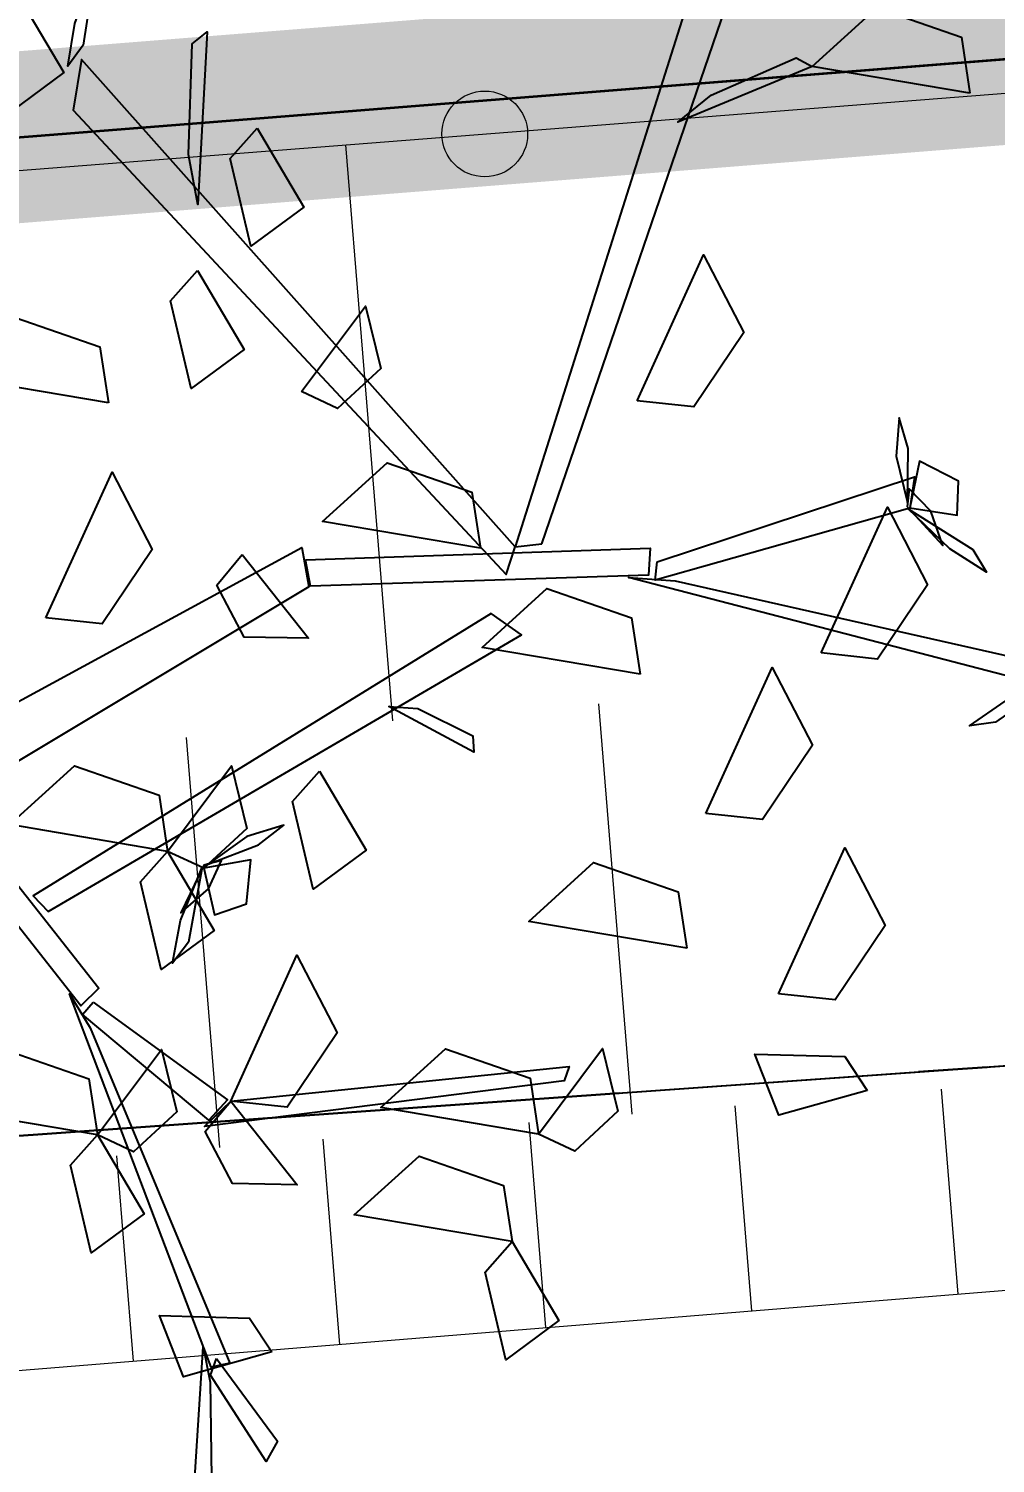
# Model space of a CAD drawing. Header units: metres. Extents: x 1851758 to 1852050, y 5187822 to 5188223.
# Drawn here: x 1851930.845 to 1851932.254, y 5187882.46 to 5187884.551 of the extents above; entities that cross this region are included whole.
import ezdxf
from ezdxf.enums import TextEntityAlignment as Align

# ---------------------------------------------------------------- set-up
doc = ezdxf.new("R2010")
doc.units = ezdxf.units.M
doc.header["$LTSCALE"] = 2.5
doc.linetypes.add('L18', pattern=[0.6, 0.4, -0.2])
doc.linetypes.add('L5', pattern=[1.15, 0.8, -0.175, 0, -0.175])
doc.layers.get('0').update_dxf_attribs({"linetype": 'CONTINUOUS', "lineweight": 30})
for name, color, linetype, lineweight in [('PAR', 11, 'L5', 30), ('PAR_ALIGNT', 1, 'L18', 30), ('PAR_ALIGNT_TXT', 1, 'CONTINUOUS', 15), ('PRO_DEMOL_CLO_LEG', 7, 'CONTINUOUS', 15), ('PRO_DEMOL_TAL', 34, 'CONTINUOUS', 20), ('PRO_DEMOL_TAL_HAC', 32, 'CONTINUOUS', 15), ('PRO_PAR_DA', 1, 'CONTINUOUS', 35), ('PRO_PAR_SURF', 157, 'CONTINUOUS', 20)]:
    doc.layers.add(name, color=color, linetype=linetype, lineweight=lineweight)
doc.layers.add('PRO_PAR_CONT_DA', color=40, linetype='CONTINUOUS', plot=False)
doc.layers.add('PRO_VOI_VEG', color=81, linetype='CONTINUOUS')
doc.styles.add('ARIAL_IT_B', font='arialbd.ttf', dxfattribs={"width": 1.1, "oblique": 25.02})

# ---------------------------------------------------------------- blocks, each defined once
blk = doc.blocks.new('CLOLEG')
blk.add_circle((0, 0), 0.0625)
blk = doc.blocks.new('arbre4')
at = {"layer": 'PRO_VOI_VEG', "color": 6, "linetype": 'ByBlock', "lineweight": -2, "extrusion": (0.938016, -0.304866, 0.164872), "elevation": 1.9755, "flags": 128}
blk.add_lwpolyline([(2.3671, 5.7028), (2.1451, 5.5959), (2.0746, 5.7752), (2.2005, 5.8294), (2.3671, 5.7028)], close=True, dxfattribs=at)
at = {"layer": 'PRO_VOI_VEG', "linetype": 'ByBlock', "lineweight": -2, "extrusion": (0.843665, 0.223353, 0.488205), "flags": 128}
for points, elevation in [([(1.4518, 4.4384), (1.1893, 4.3327), (1.1334, 4.7089), (1.3944, 4.651), (1.4518, 4.4384)], 4.6521), ([(0.8487, 5.0602), (0.5862, 4.9545), (0.5303, 5.3307), (0.7913, 5.2728), (0.8487, 5.0602)], 5.6065), ([(0.5155, 5.4156), (0.253, 5.3098), (0.1971, 5.686), (0.4581, 5.6282), (0.5155, 5.4156)], 5.4586), ([(-0.9796, 7.4745), (-1.2421, 7.3688), (-1.298, 7.745), (-1.037, 7.6871), (-0.9796, 7.4745)], 6.4375), ([(-1.0524, 4.2482), (-1.3149, 4.1425), (-1.3708, 4.5187), (-1.1098, 4.4608), (-1.0524, 4.2482)], 4.0647), ([(-1.7636, 4.4768), (-2.026, 4.3711), (-2.0819, 4.7473), (-1.8209, 4.6894), (-1.7636, 4.4768)], 3.6562), ([(-2.46, 5.3933), (-2.7225, 5.2876), (-2.7783, 5.6638), (-2.5174, 5.6059), (-2.46, 5.3933)], 5.356)]:
    blk.add_lwpolyline(points, close=True, dxfattribs=dict(at, elevation=elevation))
at = {"layer": 'PRO_VOI_VEG', "color": 42, "linetype": 'ByBlock', "lineweight": -2, "extrusion": (-0.662392, -0.292848, 0.689548), "elevation": 2.9811, "flags": 128}
for points in [[(1.0027, 7.0133), (-0.2132, 8.9305), (-0.2426, 8.7379), (0.9732, 6.9083), (1.0027, 7.0133)], [(0.7153, 6.1029), (1.1648, 7.4072), (1.2312, 7.346), (0.789, 6.0678), (0.7153, 6.1029)], [(1.2827, 7.4335), (2.0712, 8.7379), (2.1007, 8.6504), (1.2091, 7.2672), (1.2827, 7.4335)]]:
    blk.add_lwpolyline(points, close=True, dxfattribs=at)
at = {"layer": 'PRO_VOI_VEG', "color": 42, "linetype": 'ByBlock', "lineweight": -2, "extrusion": (-0.03707, -0.782086, 0.622067), "elevation": 3.7773, "flags": 128}
blk.add_lwpolyline([(1.8511, 7.1169), (1.8732, 7.6341), (1.9174, 7.6886), (1.8732, 6.8809), (1.8511, 7.1169)], close=True, dxfattribs=at)
at = {"layer": 'PRO_VOI_VEG', "color": 42, "linetype": 'ByBlock', "lineweight": -2, "extrusion": (-0.027137, -0.572523, 0.819439), "elevation": 5.6156, "flags": 128}
blk.add_lwpolyline([(2.7648, 4.287), (1.549, 6.0719), (1.5195, 5.8926), (2.7354, 4.1892), (2.7648, 4.287)], close=True, dxfattribs=at)
at = {"layer": 'PRO_VOI_VEG', "linetype": 'ByBlock', "lineweight": -2, "extrusion": (-0.095442, 0.360509, 0.92786), "flags": 128}
for points, elevation in [([(-4.4155, 3.0912), (-4.0075, 2.8464), (-4.2425, 2.7402), (-4.4466, 2.9157), (-4.4155, 3.0912)], 8.3666), ([(-1.7462, 1.9018), (-1.3382, 1.6571), (-1.5732, 1.5509), (-1.7773, 1.7263), (-1.7462, 1.9018)], 5.3701), ([(-2.6276, 2.6079), (-2.2195, 2.3632), (-2.4546, 2.257), (-2.6586, 2.4324), (-2.6276, 2.6079)], 5.0863), ([(-2.9445, 3.6809), (-2.5364, 3.4362), (-2.7715, 3.33), (-2.9755, 3.5055), (-2.9445, 3.6809)], 6.4116), ([(-1.4734, 3.0992), (-1.0653, 2.8545), (-1.3004, 2.7483), (-1.5044, 2.9237), (-1.4734, 3.0992)], 4.8889), ([(-2.8065, 4.3206), (-2.3984, 4.0759), (-2.6335, 3.9697), (-2.8375, 4.1451), (-2.8065, 4.3206)], 5.8617), ([(-1.0053, 3.759), (-0.5972, 3.5143), (-0.8323, 3.4081), (-1.0363, 3.5836), (-1.0053, 3.759)], 4.6237), ([(-2.2183, 4.6614), (-1.8102, 4.4167), (-2.0453, 4.3105), (-2.2493, 4.486), (-2.2183, 4.6614)], 5.7247), ([(-2.0413, 5.013), (-1.6333, 4.7683), (-1.8683, 4.6621), (-2.0724, 4.8376), (-2.0413, 5.013)], 5.8762)]:
    blk.add_lwpolyline(points, close=True, dxfattribs=dict(at, elevation=elevation))
at = {"layer": 'PRO_VOI_VEG', "color": 42, "linetype": 'ByBlock', "lineweight": -2, "extrusion": (-0.798201, -0.35289, 0.488205), "elevation": 0.7885, "flags": 128}
blk.add_lwpolyline([(0.089, 9.0592), (0.1111, 9.6122), (0.1553, 9.6704), (0.1111, 8.8069), (0.089, 9.0592)], close=True, dxfattribs=at)
at = {"layer": 'PRO_VOI_VEG', "linetype": 'ByBlock', "lineweight": -2, "extrusion": (0.372929, 2.33266e-10, 0.92786), "flags": 128}
for points, elevation in [([(0.5584, 0.0949), (0.9665, -0.1498), (0.7314, -0.256), (0.5273, -0.0805), (0.5584, 0.0949)], 8.7223), ([(-0.6569, 0.0003), (-0.2489, -0.2444), (-0.484, -0.3506), (-0.688, -0.1752), (-0.6569, 0.0003)], 8.7604)]:
    blk.add_lwpolyline(points, close=True, dxfattribs=dict(at, elevation=elevation))
at = {"layer": 'PRO_VOI_VEG', "linetype": 'ByBlock', "lineweight": -2, "extrusion": (0.632852, 0.167542, 0.755929), "flags": 128}
for points, elevation in [([(0.0813, 2.9532), (0.2543, 2.6107), (0.0676, 2.6352), (-0.0002, 2.8436), (0.0813, 2.9532)], 6.9054), ([(-1.0524, 2.6125), (-0.8794, 2.27), (-1.0662, 2.2945), (-1.134, 2.5029), (-1.0524, 2.6125)], 5.2673), ([(-1.7636, 2.9664), (-1.5906, 2.6238), (-1.7773, 2.6484), (-1.8451, 2.8568), (-1.7636, 2.9664)], 4.9608), ([(-2.1902, 3.1164), (-2.0172, 2.7738), (-2.204, 2.7984), (-2.2718, 3.0067), (-2.1902, 3.1164)], 6.9869)]:
    blk.add_lwpolyline(points, close=True, dxfattribs=dict(at, elevation=elevation))
at = {"layer": 'PRO_VOI_VEG', "linetype": 'ByBlock', "lineweight": -2, "extrusion": (0.372929, 2.33259e-10, 0.92786), "elevation": 6.1492, "flags": 128}
blk.add_lwpolyline([(0.0674, 0.9686), (0.4754, 0.7239), (0.2403, 0.6177), (0.0363, 0.7931), (0.0674, 0.9686)], close=True, dxfattribs=at)
at = {"layer": 'PRO_VOI_VEG', "color": 6, "linetype": 'ByBlock', "lineweight": -2, "extrusion": (0.987267, -0.048316, 0.151559), "elevation": 5.2246, "flags": 128}
blk.add_lwpolyline([(0.391, 8.2635), (0.5481, 8.2174), (0.6384, 8.3733), (0.5265, 8.4559), (0.391, 8.2635)], close=True, dxfattribs=at)
at = {"layer": 'PRO_VOI_VEG', "color": 6, "linetype": 'ByBlock', "lineweight": -2, "extrusion": (0.770104, 0.410605, 0.488205), "elevation": 7.4825, "flags": 128}
blk.add_lwpolyline([(-1.6886, 6.0939), (-1.7811, 5.8797), (-1.6997, 5.7629), (-1.5888, 5.8943), (-1.6886, 6.0939)], close=True, dxfattribs=at)
at = {"layer": 'PRO_VOI_VEG', "color": 42, "linetype": 'ByBlock', "lineweight": -2, "extrusion": (-0.828754, -0.366398, 0.422988), "elevation": 0.4696, "flags": 128}
blk.add_lwpolyline([(1.2091, 7.9727), (1.3491, 9.8113), (1.4228, 9.6814), (1.2533, 7.9027), (1.2091, 7.9727)], close=True, dxfattribs=at)
at = {"layer": 'PRO_VOI_VEG', "color": 42, "linetype": 'ByBlock', "lineweight": -2, "extrusion": (-0.760996, -0.336442, 0.5547), "elevation": 1.893, "flags": 128}
blk.add_lwpolyline([(0.6785, 4.3014), (0.6785, 6.5465), (0.789, 6.4808), (0.8406, 4.3014), (0.6785, 4.3014)], close=True, dxfattribs=at)
at = {"layer": 'PRO_VOI_VEG', "color": 6, "linetype": 'ByBlock', "lineweight": -2, "extrusion": (-0.876374, -0.467267, 0.116747), "elevation": -2.4772, "flags": 128}
blk.add_lwpolyline([(1.6812, 9.3381), (1.8328, 9.5635), (1.7293, 9.778), (1.6406, 9.624), (1.6812, 9.3381)], close=True, dxfattribs=at)
at = {"layer": 'PRO_VOI_VEG', "linetype": 'ByBlock', "lineweight": -2, "extrusion": (-2.5149e-10, -0.654654, 0.755929), "elevation": 4.374, "flags": 128}
blk.add_lwpolyline([(1.9807, 4.0589), (2.1537, 3.7164), (1.967, 3.7409), (1.8992, 3.9493), (1.9807, 4.0589)], close=True, dxfattribs=at)
at = {"layer": 'PRO_VOI_VEG', "linetype": 'ByBlock', "lineweight": -2, "extrusion": (0.372929, -1.31215e-09, 0.92786), "elevation": 8.8993, "flags": 128}
blk.add_lwpolyline([(-0.2178, -0.3454), (0.1902, -0.5901), (-0.0448, -0.6963), (-0.2489, -0.5209), (-0.2178, -0.3454)], close=True, dxfattribs=at)
at = {"layer": 'PRO_VOI_VEG', "color": 6, "linetype": 'ByBlock', "lineweight": -2, "extrusion": (0.650806, 0.741126, 0.164872), "elevation": 4.1706, "flags": 128}
blk.add_lwpolyline([(-2.8318, 8.4127), (-3.0537, 8.3058), (-3.1243, 8.4852), (-2.9984, 8.5393), (-2.8318, 8.4127)], close=True, dxfattribs=at)
at = {"layer": 'PRO_VOI_VEG', "color": 42, "linetype": 'ByBlock', "lineweight": -2, "extrusion": (-0.798146, 0.353014, 0.488205), "elevation": 1.3369, "flags": 128}
for points in [[(0.1809, 5.5383), (-1.035, 7.6631), (-1.0645, 7.4496), (0.1514, 5.4218), (0.1809, 5.5383)], [(-0.1065, 4.5292), (0.343, 5.9749), (0.4093, 5.9069), (-0.0328, 4.4904), (-0.1065, 4.5292)], [(0.4609, 6.004), (1.2494, 7.4496), (1.2789, 7.3526), (0.3872, 5.8196), (0.4609, 6.004)]]:
    blk.add_lwpolyline(points, close=True, dxfattribs=at)
at = {"layer": 'PRO_VOI_VEG', "color": 42, "linetype": 'ByBlock', "lineweight": -2, "extrusion": (-0.873314, 0.38626, 0.296858), "elevation": -0.1708, "flags": 128}
blk.add_lwpolyline([(-0.7329, 7.3976), (-0.7108, 7.9956), (-0.6665, 8.0586), (-0.7108, 7.1249), (-0.7329, 7.3976)], close=True, dxfattribs=at)
at = {"layer": 'PRO_VOI_VEG', "color": 6, "linetype": 'ByBlock', "lineweight": -2, "extrusion": (0.427121, -0.889036, 0.164872), "elevation": 3.5289, "flags": 128}
blk.add_lwpolyline([(3.7452, 7.8537), (3.5232, 7.7468), (3.4526, 7.9261), (3.5785, 7.9803), (3.7452, 7.8537)], close=True, dxfattribs=at)
at = {"layer": 'PRO_VOI_VEG', "color": 6, "linetype": 'ByBlock', "lineweight": -2, "extrusion": (0.319035, -0.935546, 0.151559), "elevation": 2.0695, "flags": 128}
blk.add_lwpolyline([(1.4898, 5.3571), (1.6469, 5.311), (1.7372, 5.4668), (1.6253, 5.5494), (1.4898, 5.3571)], close=True, dxfattribs=at)
at = {"layer": 'PRO_VOI_VEG', "color": 6, "linetype": 'ByBlock', "lineweight": -2, "extrusion": (0.928845, -0.331761, 0.164872), "elevation": 2.8226, "flags": 128}
blk.add_lwpolyline([(-0.0516, 5.2405), (-0.2736, 5.1336), (-0.3441, 5.3129), (-0.2183, 5.3671), (-0.0516, 5.2405)], close=True, dxfattribs=at)
at = {"layer": 'PRO_VOI_VEG', "color": 6, "linetype": 'ByBlock', "lineweight": -2, "extrusion": (-0.757426, 0.642398, 0.116747), "elevation": -1.1452, "flags": 128}
blk.add_lwpolyline([(-0.6359, 5.8073), (-0.4844, 6.0328), (-0.5879, 6.2473), (-0.6766, 6.0933), (-0.6359, 5.8073)], close=True, dxfattribs=at)
at = {"layer": 'PRO_VOI_VEG', "color": 6, "linetype": 'ByBlock', "lineweight": -2, "extrusion": (0.665579, -0.5645, 0.488205), "elevation": 4.3323, "flags": 128}
blk.add_lwpolyline([(0.6285, 4.0163), (0.5361, 3.8022), (0.6175, 3.6853), (0.7284, 3.8168), (0.6285, 4.0163)], close=True, dxfattribs=at)
at = {"layer": 'PRO_VOI_VEG', "linetype": 'ByBlock', "lineweight": -2, "extrusion": (0.372929, 2.33214e-10, 0.92786), "elevation": 8.8232, "flags": 128}
blk.add_lwpolyline([(-1.1981, -0.1561), (-0.79, -0.4008), (-1.0251, -0.507), (-1.2291, -0.3315), (-1.1981, -0.1561)], close=True, dxfattribs=at)
at = {"layer": 'PRO_VOI_VEG', "linetype": 'ByBlock', "lineweight": -2, "extrusion": (0.372929, -8.74769e-10, 0.92786), "elevation": 7.8909, "flags": 128}
blk.add_lwpolyline([(-1.3806, 1.2122), (-0.9725, 0.9675), (-1.2076, 0.8613), (-1.4116, 1.0368), (-1.3806, 1.2122)], close=True, dxfattribs=at)
at = {"layer": 'PRO_VOI_VEG', "color": 42, "linetype": 'ByBlock', "lineweight": -2, "extrusion": (-0.888751, 0.393088, 0.235804), "elevation": -0.3147, "flags": 128}
blk.add_lwpolyline([(0.3872, 6.1157), (0.5272, 8.0824), (0.6009, 7.9435), (0.4314, 6.0409), (0.3872, 6.1157)], close=True, dxfattribs=at)
at = {"layer": 'PRO_VOI_VEG', "color": 42, "linetype": 'ByBlock', "lineweight": -2, "extrusion": (-0.853501, 0.377497, 0.359211), "elevation": 0.7196, "flags": 128}
blk.add_lwpolyline([(0.5272, 8.0527), (0.1072, 10.5556), (0.1514, 10.5556), (0.623, 7.9194), (0.5272, 8.0527)], close=True, dxfattribs=at)
at = {"layer": 'PRO_VOI_VEG', "linetype": 'ByBlock', "lineweight": -2, "extrusion": (9.90357e-10, -0.872729, 0.488205), "elevation": 5.0562, "flags": 128}
blk.add_lwpolyline([(3.6703, 5.9667), (3.4079, 5.861), (3.352, 6.2372), (3.613, 6.1793), (3.6703, 5.9667)], close=True, dxfattribs=at)
at = {"layer": 'PRO_VOI_VEG', "linetype": 'ByBlock', "lineweight": -2, "extrusion": (-4.92672e-09, -0.654654, 0.755929), "elevation": 6.7802, "flags": 128}
blk.add_lwpolyline([(1.818, 4.0455), (1.991, 3.703), (1.8042, 3.7275), (1.7365, 3.9359), (1.818, 4.0455)], close=True, dxfattribs=at)
at = {"layer": 'PRO_VOI_VEG', "linetype": 'ByBlock', "lineweight": -2, "extrusion": (9.90251e-10, -0.872729, 0.488205), "elevation": 4.8938, "flags": 128}
blk.add_lwpolyline([(1.8787, 4.4069), (1.6162, 4.3012), (1.5604, 4.6774), (1.8213, 4.6196), (1.8787, 4.4069)], close=True, dxfattribs=at)
at = {"layer": 'PRO_VOI_VEG', "color": 42, "linetype": 'ByBlock', "lineweight": -2, "extrusion": (-0.89221, -0.02421, 0.450971), "elevation": 1.7248, "flags": 128}
blk.add_lwpolyline([(2.2374, 7.0329), (2.6553, 6.9441), (2.6289, 6.8208), (2.1331, 7.0114), (2.2374, 7.0329)], close=True, dxfattribs=at)
at = {"layer": 'PRO_VOI_VEG', "color": 42, "linetype": 'ByBlock', "lineweight": -2, "extrusion": (-0.900289, 0.398191, 0.175849), "elevation": -1.1483, "flags": 128}
blk.add_lwpolyline([(1.2494, 7.3821), (1.4189, 8.7921), (1.4852, 8.727), (1.301, 7.3821), (1.2494, 7.3821)], close=True, dxfattribs=at)

msp = doc.modelspace()

# ---------------------------------------------------------------- linework, layer by layer
at = {"layer": 'PAR', "flags": 128}
msp.add_lwpolyline([(1851757.77, 5187868.487), (1851833.6918, 5187875.6402), (1851863.5824, 5187878.1707), (1851981.4866, 5187886.528), (1851987.4718, 5187886.9522), (1852004.3774, 5187888.6518), (1852028.9496, 5187890.8198)], dxfattribs=at)
at = {"layer": 'PAR_ALIGNT', "ltscale": 2.5, "const_width": 0.25, "flags": 128}
msp.add_lwpolyline([(1851863.4796, 5187879.0507), (1851981.3715, 5187888.4018)], dxfattribs=at)
msp.add_lwpolyline([(1851863.4796, 5187879.0507), (1851981.3715, 5187888.4018)], dxfattribs=at)
at = {"layer": 'PRO_DEMOL_CLO_LEG', "flags": 128}
msp.add_lwpolyline([(1851899.1687, 5187881.4795), (1851904.6517, 5187881.9482), (1851919.6157, 5187883.4662), (1851936.6677, 5187884.8017), (1851953.754, 5187886.2021), (1851969.4308, 5187887.6313), (1851974.4927, 5187887.9829), (1851978.8346, 5187888.2456)], dxfattribs=at)
at = {"layer": 'PRO_DEMOL_TAL', "flags": 128}
msp.add_lwpolyline([(1851899.2965, 5187879.8806), (1851904.6394, 5187880.3585), (1851919.8803, 5187881.7053), (1851933.1727, 5187882.7855)], dxfattribs=at)
at = {"layer": 'PRO_DEMOL_TAL_HAC'}
for p, q in [((1851931.3757, 5187883.5424), (1851931.3075, 5187884.3819)), ((1851931.7248, 5187882.9688), (1851931.6762, 5187883.5669)), ((1851931.1238, 5187882.92), (1851931.0752, 5187883.518)), ((1851932.1998, 5187882.7064), (1851932.1755, 5187883.0054)), ((1851931.8993, 5187882.682), (1851931.875, 5187882.981)), ((1851931.5988, 5187882.6576), (1851931.5745, 5187882.9566)), ((1851931.2984, 5187882.6332), (1851931.2741, 5187882.9322)), ((1851930.9979, 5187882.6088), (1851930.9736, 5187882.9078))]:
    msp.add_line(p, q, dxfattribs=at)
at = {"layer": 'PRO_PAR_CONT_DA', "flags": 128}
msp.add_lwpolyline([(1851940.223, 5187919.3492), (1851911.8795, 5187917.3131), (1851912.1661, 5187913.3233), (1851908.6751, 5187913.0726), (1851908.3885, 5187917.0623), (1851884.7038, 5187915.3608), (1851885.4031, 5187905.6262), (1851885.6711, 5187901.8955), (1851897.6403, 5187902.7554), (1851898.8308, 5187886.1831), (1851862.9456, 5187883.6194), (1851863.4796, 5187879.0507), (1851981.3715, 5187888.4018)], dxfattribs=at)
msp.add_lwpolyline([(1851863.5824, 5187878.1707), (1851981.4866, 5187886.528), (1851981.3715, 5187888.4018), (1851863.4796, 5187879.0507)], close=True, dxfattribs=at)
at = {"layer": 'PRO_PAR_DA', "flags": 128}
msp.add_lwpolyline([(1851863.4796, 5187879.0507), (1851981.3715, 5187888.4018)], dxfattribs=at)
at = {"layer": 'PRO_PAR_SURF', "flags": 128}
for points in [[(1851977.7933, 5187946.6346), (1851981.4866, 5187886.528), (1851863.5824, 5187878.1707), (1851856.5917, 5187937.9836), (1851927.7207, 5187943.0606)], [(1851979.4592, 5187919.5236), (1851978.1813, 5187918.0657), (1851896.9596, 5187912.2309), (1851896.7804, 5187914.7245), (1851884.8113, 5187913.8647), (1851885.6711, 5187901.8955), (1851897.6403, 5187902.7554), (1851899.2249, 5187880.6971), (1851981.4866, 5187886.528)]]:
    msp.add_lwpolyline(points, close=True, dxfattribs=at)

# ---------------------------------------------------------------- block references
at = {"layer": 'PRO_DEMOL_CLO_LEG', "rotation": 4.478238717076574}
msp.add_blockref('CLOLEG', (1851931.5098, 5187884.3977), dxfattribs=at)
at = {"layer": 'PRO_VOI_VEG', "xscale": 0.5, "yscale": 0.5, "zscale": 0.5, "rotation": 4.640794973699927}
msp.add_blockref('arbre4', (1851930.1776, 5187883.6024), dxfattribs=at)

# ---------------------------------------------------------------- texts
at = {"layer": 'PAR_ALIGNT_TXT', "style": 'ARIAL_IT_B', "oblique": 25.02, "width": 1.1}
msp.add_text('Alignement validé par la mairie de TRAMOYES le 07/04/2016', height=0.875, rotation=4.6408, dxfattribs=at).set_placement((1851914.8145, 5187884.1853), align=Align.MIDDLE)

doc.saveas('drawing.dxf')
